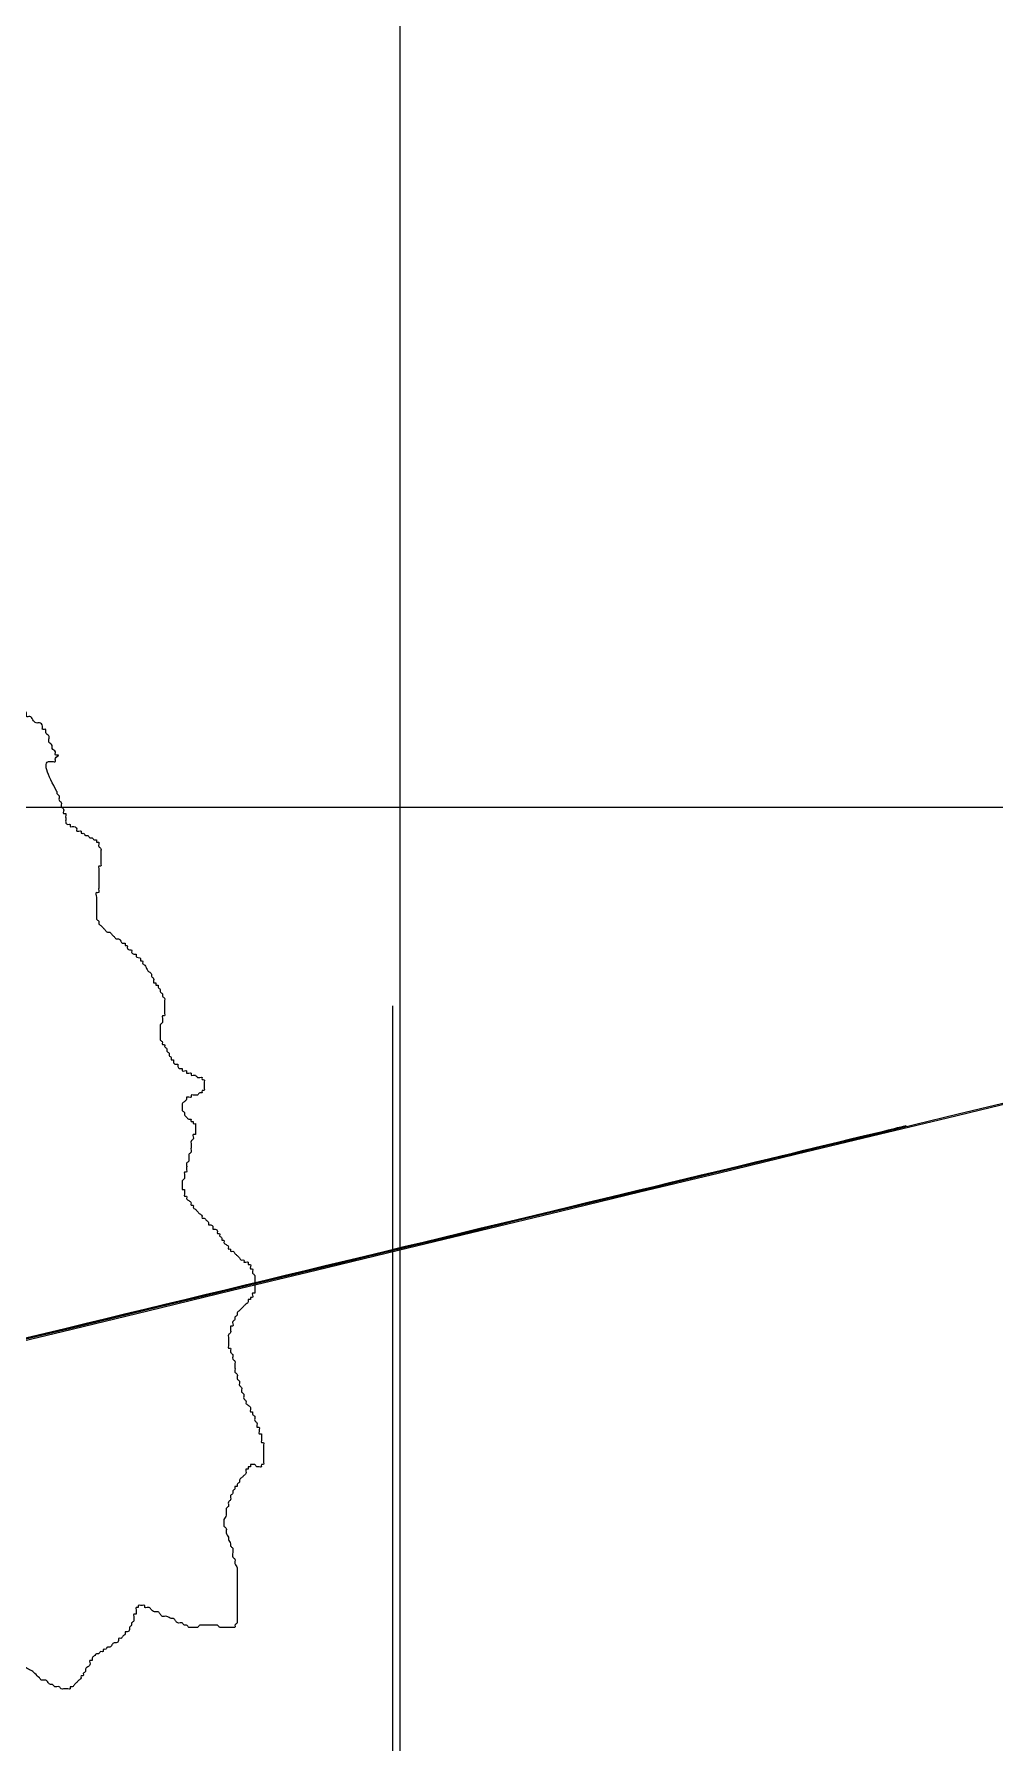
# Model space of a CAD drawing. Header units: metres. Extents: x -400 to 2000400, y -400 to 948520.
# Drawn here: x 681817 to 729545, y 153536 to 238395 of the extents above; entities that cross this region are included whole.
import ezdxf

# ---------------------------------------------------------------- set-up
doc = ezdxf.new("R2010")
doc.units = ezdxf.units.M
doc.header["$LTSCALE"] = 1600
for name, color, linetype, lineweight in [('1', 7, 'Continuous', 25), ('3', 7, 'Continuous', 13), ('31', 7, 'Continuous', 25)]:
    doc.layers.add(name, color=color, linetype=linetype, lineweight=lineweight)

msp = doc.modelspace()

# ---------------------------------------------------------------- linework, layer by layer
at = {"layer": '1'}
for points in [[(665751, 169924), (665751, 169863), (665690, 169863), (665690, 169802), (665690, 169741), (665690, 169741), (665651, 169778)], [(682948, 200785), (682713, 202274), (682872, 202274), (682872, 202433), (683032, 202593), (682872, 202593), (682872, 202752), (682713, 202912), (682713, 203071), (682554, 203231), (682554, 203390), (682554, 203550), (682394, 203709), (682394, 203868), (682235, 203868), (682235, 204028), (682075, 204187), (681916, 204187), (681757, 204347), (681597, 204506), (681438, 204506), (681438, 204666), (681278, 204825), (681119, 204985), (680960, 205304), (680960, 205463), (680800, 205623), (680800, 205782), (680800, 205942), (680800, 206101), (680800, 206260), (680800, 206420), (680800, 206579), (680641, 206739), (680641, 206898), (680481, 207058), (680481, 207217), (680322, 207377), (680163, 207536), (680003, 207696), (680003, 207855), (679844, 208015), (679684, 208174), (679525, 208334), (679525, 208493), (679365, 208493), (679206, 208653), (679206, 208812), (679047, 208812), (679047, 208971), (678887, 209131), (678728, 209290), (678728, 209450), (678568, 209450), (678568, 209609), (678409, 209609), (678409, 209769), (678409, 209928), (678409, 210088), (678409, 210247), (678409, 210407), (678409, 210566), (678409, 210726), (678409, 210885), (678409, 211045), (678409, 211204), (678409, 211363), (678409, 211523), (678409, 211682), (678409, 211842), (678409, 212001), (678409, 212161), (678409, 212320), (678409, 212480), (678250, 212639), (678250, 212799), (678250, 212958), (678090, 212958), (678090, 213118), (677931, 213118), (677931, 213277), (677771, 213277), (677612, 213277), (677453, 213118), (677453, 212958), (677453, 212799), (677453, 212639), (677453, 212480), (677453, 212320), (677453, 212161), (677453, 212001)], [(682948, 200785), (682948, 200676), (683057, 200566), (683057, 200457), (683057, 200348), (683167, 200239), (683167, 200129), (683167, 200020), (683276, 199911), (683276, 199802), (683276, 199692), (683385, 199692), (683385, 199583), (683385, 199474), (683385, 199365), (683385, 199255), (683494, 199146), (683604, 199146), (683604, 199037), (683713, 199037), (683931, 198928), (683931, 198818), (684040, 198818), (684150, 198818), (684150, 198709), (684259, 198709), (684368, 198600), (684477, 198600), (684586, 198490), (684696, 198490), (684805, 198381), (684914, 198381), (684914, 198272), (685023, 198272), (685023, 198163), (685023, 198053), (685132, 197944), (685132, 197835), (685132, 197726), (685132, 197616), (685132, 197507), (685132, 197398), (685132, 197289), (685132, 197179), (685132, 197070), (685023, 197070), (685023, 196961), (685023, 196852), (685023, 196742), (685023, 196633), (685023, 196524), (685023, 196415), (685023, 196305), (685023, 196196), (685023, 196087), (685023, 195978), (685023, 195868), (685023, 195759), (684914, 195759), (684914, 195541), (684914, 195431), (684914, 195322), (684914, 195213), (684914, 195104), (684914, 194994), (684914, 194885), (684914, 194776), (684914, 194667), (684914, 194557), (684914, 194448), (685023, 194339), (685023, 194230), (685132, 194120), (685242, 194011), (685351, 193902), (685460, 193793), (685569, 193793), (685678, 193683), (685788, 193574), (685897, 193465), (686006, 193465), (686115, 193356), (686225, 193246), (686334, 193246), (686334, 193137), (686443, 193137), (686443, 193028), (686552, 192919), (686661, 192919), (686661, 192809), (686771, 192700)], [(686771, 192700), (686880, 192700), (686880, 192591), (687098, 192482), (687098, 192372), (687207, 192372), (687207, 192263), (687317, 192154), (687426, 191935), (687535, 191826), (687644, 191717), (687644, 191608), (687753, 191498), (687753, 191389), (687753, 191280), (687863, 191280), (687863, 191171), (687972, 191171), (687972, 191061), (688081, 190952), (688081, 190843), (688190, 190734), (688190, 190624), (688300, 190515), (688300, 190406), (688300, 190297), (688300, 190187), (688300, 190078), (688300, 189969), (688300, 189860), (688300, 189750), (688300, 189641), (688190, 189641), (688190, 189532), (688190, 189423), (688190, 189313), (688081, 189204), (688081, 189095), (688081, 188986), (688081, 188876), (688081, 188767), (688081, 188658), (688081, 188549), (688081, 188439), (688190, 188330), (688190, 188221), (688300, 188221), (688300, 188112), (688409, 188002), (688409, 187893), (688518, 187784), (688518, 187675), (688627, 187565), (688627, 187456), (688736, 187456), (688736, 187347), (688846, 187238), (688955, 187238), (688955, 187128), (689064, 187019), (689173, 187019), (689173, 186910), (689282, 186910), (689392, 186910), (689392, 186801), (689501, 186801), (689610, 186801), (689610, 186691), (689719, 186691), (689828, 186691), (689938, 186582), (690047, 186582), (690156, 186582), (690156, 186473), (690265, 186473), (690265, 186364), (690265, 186254), (690265, 186145), (690265, 186036), (690265, 185927), (690156, 185927), (690156, 185817), (690047, 185817), (689938, 185708), (689828, 185708), (689719, 185708), (689610, 185708), (689610, 185599), (689501, 185599), (689392, 185599), (689392, 185490)], [(689392, 185490), (689282, 185380), (689173, 185271), (689173, 185162), (689173, 185052), (689173, 184943), (689282, 184834), (689282, 184725), (689392, 184615), (689501, 184506), (689610, 184506), (689610, 184397), (689719, 184397), (689719, 184288), (689828, 184288), (689828, 184178), (689828, 184069), (689828, 183960), (689828, 183851), (689828, 183741), (689719, 183741), (689719, 183632), (689719, 183523), (689610, 183414), (689610, 183304), (689610, 183195), (689610, 183086), (689610, 182977), (689610, 182867), (689501, 182758), (689501, 182649), (689501, 182540), (689501, 182430), (689392, 182321), (689392, 182212), (689392, 182103), (689392, 181993), (689392, 181884), (689282, 181884), (689282, 181775), (689282, 181666), (689282, 181556), (689173, 181447), (689173, 181338), (689173, 181229), (689173, 181119), (689173, 181010), (689282, 181010), (689282, 180901), (689282, 180792), (689282, 180682), (689392, 180682), (689392, 180573), (689501, 180464), (689610, 180355), (689610, 180245), (689719, 180245), (689719, 180136), (689828, 180027), (689938, 179918), (690047, 179808), (690156, 179699), (690156, 179590), (690265, 179590), (690375, 179481), (690484, 179371), (690484, 179262), (690593, 179262), (690702, 179153), (690702, 179044), (690811, 179044), (690921, 178934), (690921, 178825), (691030, 178825), (691030, 178716), (691139, 178607), (691139, 178497), (691248, 178497), (691248, 178388), (691357, 178279), (691467, 178170), (691467, 178060), (691576, 178060), (691576, 177951), (691685, 177951), (691794, 177842), (691903, 177733), (692013, 177623), (692122, 177514), (692231, 177514), (692231, 177405)], [(692231, 177405), (692340, 177405), (692450, 177405), (692450, 177296), (692559, 177296), (692559, 177186), (692559, 177077), (692668, 177077), (692668, 176968), (692668, 176859), (692777, 176749), (692777, 176640), (692777, 176531), (692777, 176422), (692777, 176312), (692777, 176203), (692777, 176094), (692777, 175985), (692777, 175875), (692668, 175875), (692668, 175766), (692668, 175657), (692559, 175657), (692559, 175548), (692450, 175548), (692450, 175438), (692340, 175329), (692231, 175220), (692122, 175111), (692013, 175001), (691903, 174892), (691903, 174783), (691794, 174674), (691794, 174564), (691685, 174455), (691685, 174346), (691685, 174237), (691576, 174237), (691576, 174127), (691576, 174018), (691576, 173909), (691467, 173800), (691467, 173690), (691467, 173581), (691467, 173472), (691467, 173363), (691467, 173253), (691467, 173144), (691576, 173144), (691576, 173035), (691576, 172926), (691685, 172816), (691685, 172707), (691685, 172598), (691794, 172489), (691794, 172379), (691794, 172270), (691794, 172161), (691794, 172051), (691794, 171942), (691903, 171833), (691903, 171614), (692013, 171505), (692013, 171396), (692013, 171287), (692122, 171177), (692122, 171068), (692122, 170959), (692231, 170850), (692231, 170740), (692231, 170631), (692340, 170522), (692340, 170413), (692450, 170303), (692559, 170194), (692559, 170085), (692559, 169976), (692668, 169976), (692668, 169866), (692777, 169757), (692777, 169648), (692777, 169539), (692886, 169429), (692886, 169320), (692886, 169211), (692996, 169211), (692996, 169102), (692996, 168992), (692996, 168883), (693105, 168883), (693105, 168774)], [(693105, 168774), (693105, 168665), (693105, 168555), (693105, 168446), (693214, 168446), (693214, 168337), (693214, 168228), (693214, 168118), (693214, 168009), (693214, 167900), (693214, 167791), (693214, 167681), (693214, 167572), (693214, 167463), (693214, 167354), (693105, 167354), (693105, 167244), (692996, 167244), (692886, 167244), (692777, 167354), (692668, 167354), (692559, 167354), (692559, 167244), (692450, 167244), (692450, 167135), (692340, 167135), (692340, 167026), (692340, 166917), (692231, 166807), (692122, 166698), (692013, 166589), (692013, 166480), (691903, 166370), (691903, 166261), (691794, 166261), (691794, 166152), (691685, 166043), (691685, 165933), (691576, 165824), (691576, 165715), (691576, 165606), (691467, 165496), (691467, 165387), (691467, 165278), (691357, 165169), (691357, 165059), (691357, 164950), (691357, 164841), (691248, 164622), (691248, 164513), (691248, 164295), (691357, 164185), (691357, 163967), (691467, 163748), (691467, 163639), (691576, 163421), (691576, 163311), (691685, 163202), (691685, 163093), (691685, 162984), (691685, 162765), (691794, 162656), (691794, 162547), (691794, 162437), (691903, 162219), (691903, 162110), (691903, 162000), (691903, 161891), (691903, 161673), (691903, 161563), (691903, 161454), (691903, 161236), (691903, 161126), (691903, 161017), (691903, 160799), (691903, 160689), (691903, 160580), (691903, 160471), (691903, 160362), (691903, 160143), (691903, 160034), (691903, 159925), (691903, 159815), (691903, 159706), (691903, 159597), (691903, 159488), (691794, 159378), (691794, 159269), (691685, 159269), (691576, 159269), (691467, 159269)], [(691467, 159269), (691357, 159269), (691248, 159269), (691139, 159269), (691030, 159269), (690921, 159378), (690811, 159378), (690702, 159378), (690593, 159378), (690484, 159378), (690375, 159378), (690265, 159378), (690156, 159378), (690047, 159378), (689938, 159269), (689828, 159269), (689719, 159269), (689610, 159269), (689501, 159269), (689392, 159378), (689282, 159378), (689173, 159488), (689064, 159488), (688955, 159488), (688846, 159597), (688736, 159706), (688627, 159706), (688409, 159815), (688190, 159815), (688081, 159925), (687972, 160034), (687863, 160034), (687644, 160143), (687535, 160252), (687426, 160252), (687317, 160252), (687317, 160362), (687207, 160362), (687098, 160362), (686989, 160362), (686989, 160252), (686880, 160252), (686880, 160143), (686880, 160034), (686880, 159925), (686771, 159925), (686771, 159815), (686771, 159706), (686771, 159597), (686661, 159488), (686661, 159378), (686552, 159269), (686552, 159160), (686443, 159051), (686334, 159051), (686334, 158941), (686225, 158832), (686115, 158723), (686006, 158723), (686006, 158613), (685897, 158504), (685788, 158504), (685678, 158395), (685569, 158286), (685460, 158286), (685351, 158176), (685242, 158176), (685242, 158067), (685132, 158067), (685023, 157958), (684914, 157958), (684805, 157849), (684696, 157739), (684696, 157630), (684586, 157630), (684586, 157521), (684586, 157412), (684477, 157302), (684368, 157193), (684368, 157084), (684259, 156975), (684259, 156865), (684150, 156865), (684150, 156756), (684040, 156647), (683931, 156538), (683822, 156428), (683713, 156319), (683604, 156319), (683604, 156210), (683494, 156210)], [(683494, 156210), (683385, 156210), (683276, 156210), (683167, 156210), (683057, 156319), (682948, 156319), (682839, 156319), (682730, 156428), (682621, 156428), (682511, 156538), (682402, 156647), (682293, 156647), (682184, 156647), (682075, 156756), (681856, 156975), (681747, 157084), (681529, 157193), (681310, 157302), (681201, 157302), (681092, 157412), (680982, 157412), (680873, 157412), (680764, 157521), (680546, 157630), (680436, 157630), (680327, 157630), (680218, 157630), (680109, 157630), (680000, 157630), (679890, 157630), (679781, 157521), (679672, 157521), (679563, 157521), (679454, 157412), (679344, 157412), (679235, 157412), (679235, 157302), (679126, 157302), (679017, 157302), (678907, 157302), (678798, 157302), (678689, 157302), (678580, 157302), (678580, 157412), (678471, 157412), (678361, 157412), (678252, 157412), (678143, 157521), (678034, 157521), (677925, 157521), (677815, 157521), (677706, 157412), (677597, 157412), (677488, 157412), (677379, 157412), (677269, 157412), (677051, 157302), (676942, 157302), (676832, 157302), (676723, 157193), (676614, 157193), (676505, 157193), (676396, 157084), (676286, 157084), (676068, 157084), (675959, 157084), (675959, 156975), (675850, 156975), (675631, 156975), (675631, 156865), (675522, 156865), (675413, 156865), (675304, 156865), (675194, 156975), (675085, 156975), (674976, 156975), (674867, 157084), (674757, 157193), (674757, 157302), (674757, 157412), (674757, 157521), (674757, 157630), (674648, 157849), (674648, 158067), (674539, 158176), (674430, 158395), (674321, 158613), (674102, 158723), (673884, 158941), (673556, 159160), (673447, 159160)]]:
    msp.add_spline(points, degree=3, dxfattribs=at)
at = {"layer": '3'}
for points in [[(700000, 100000), (700000, 200000), (700000, 300000), (700000, 400000), (700000, 500000), (700000, 600000), (700000, 700000), (700000, 800000)], [(100000, 200000), (200000, 200000), (300000, 200000), (400000, 200000), (500000, 200000), (600000, 200000), (700000, 200000), (800000, 200000)]]:
    msp.add_spline(points, degree=3, dxfattribs=at)
at = {"layer": '31'}
msp.add_line((699617, 190143), (699617, 102421), dxfattribs=at)

doc.saveas('drawing.dxf')
